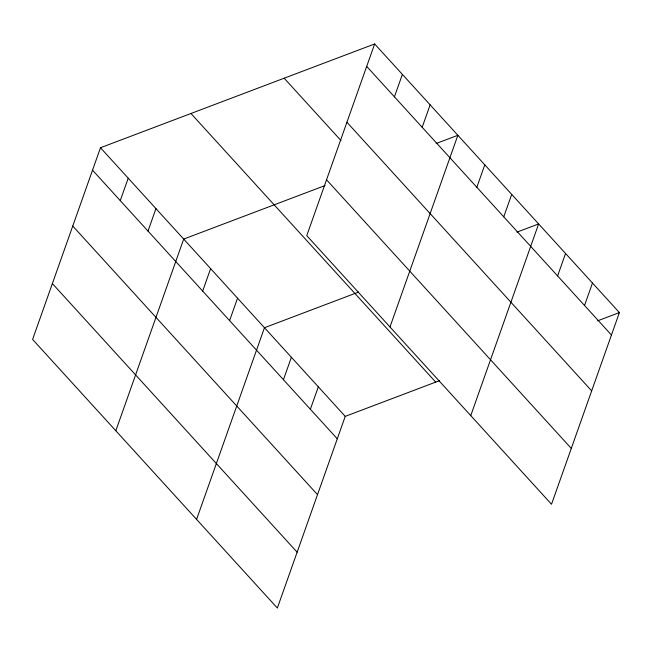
<?xml version="1.0" encoding="UTF-8"?>
<svg xmlns="http://www.w3.org/2000/svg" width="652" height="652" viewBox="0 0 652 652"><rect width="100%" height="100%" fill="white"/><g stroke="black" fill="none" stroke-linecap="round" stroke-linejoin="round"><path stroke-width="0.98" d="M374.647 43.953L306.766 235.633L551.519 504.257L619.4 312.577L374.647 43.953L100.481 147.743L32.6 339.423L277.353 608.047L345.234 416.367L439.472 380.686M120.27 200.629L128.216 178.183M148.012 231.069L155.958 208.632M115.82 430.752L183.693 239.072L325.014 185.575M202.674 291.061L210.62 268.624M229.594 320.613L237.54 298.168M196.586 519.399L264.467 327.72L358.706 292.039M283.441 379.708L291.387 357.263M394.436 96.838L402.382 74.401M310.36 409.26L318.315 386.815M422.178 127.287L430.124 104.842M389.986 326.97L457.859 135.29L436.188 143.489M476.84 187.279L484.786 164.834M503.76 216.823L511.706 194.386M470.752 415.617L538.633 223.929L516.954 232.136M557.607 275.926L565.553 253.481M584.526 305.47L592.481 283.025M597.721 320.784L619.4 312.577M366.693 66.398L611.454 335.022M346.921 122.242L591.674 390.866M284.166 78.207L341.004 140.579M326.546 179.789L571.299 448.413M190.954 113.489L435.707 382.113M100.481 147.743L345.234 416.367M92.527 170.18L337.288 438.804M72.755 226.032L317.508 494.656M52.38 283.571L297.133 552.195"/></g></svg>
